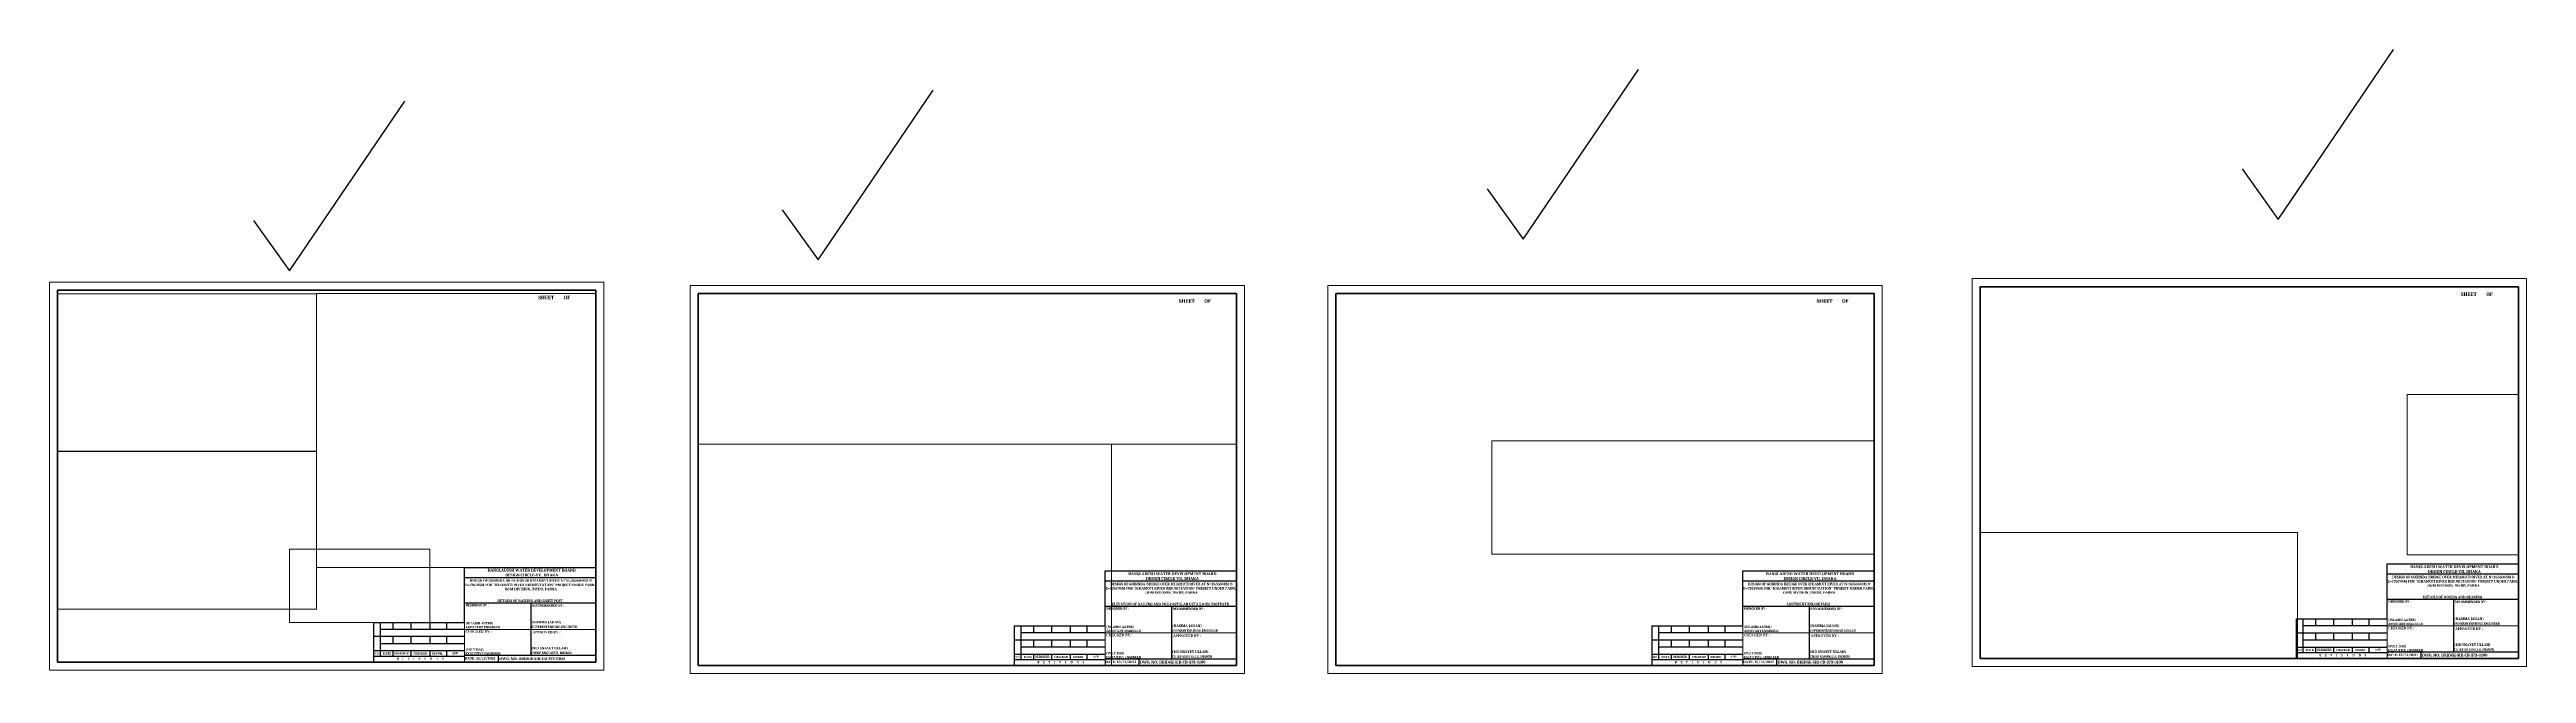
# Paper-space layout 'raining & bearing' of a CAD drawing. Header units: millimetres. Extents: x 520 to 2363, y -371 to 94.
import ezdxf

# ---------------------------------------------------------------- set-up
doc = ezdxf.new("R2010")
doc.units = ezdxf.units.MM
doc.header["$LTSCALE"] = 25
doc.header["$MEASUREMENT"] = 0
doc.layers.get('0').update_dxf_attribs({"lineweight": 13})
doc.layers.get('Defpoints').update_dxf_attribs({"color": 230, "lineweight": 9})
for name, color, linetype, lineweight in [('GR LEVEL', 10, 'Continuous', 20), ('line', 191, 'Continuous', 18), ('Outline', 191, 'Continuous', 40), ('SECTION', 7, 'Continuous', 30)]:
    doc.layers.add(name, color=color, linetype=linetype, lineweight=lineweight)
doc.styles.get("Standard").update_dxf_attribs({"font": 'swissl.ttf'})

# ---------------------------------------------------------------- blocks, each defined once
blk = doc.blocks.new('VF')
at = {"layer": 'GR LEVEL', "color": 7, "lineweight": 20}
blk.add_line((482.7, -2.6), (531.1, -2.6), dxfattribs=at)
at = {"layer": 'line', "linetype": 'Continuous'}
for p, q in [((433.4, 2.6), (433.4, -26.8)), ((433.4, -2.6), (482.7, -2.6))]:
    blk.add_line(p, q, dxfattribs=at)
at = {"layer": 'SECTION', "color": 18, "linetype": 'ByBlock', "true_color": 0x000000}
for p, q in [((433.4, 35.8), (433.4, 43.5)), ((433.4, 43.5), (531.1, 43.5)), ((531.1, 35.8), (433.4, 35.8)), ((433.4, 2.6), (433.4, 35.8)), ((365.8, 2.6), (365.8, -26.8)), ((365.8, 2.6), (433.4, 2.6)), ((370.6, 2.6), (370.6, -22.7)), ((380.1, 2.6), (380.1, -2.6)), ((393.5, 2.6), (393.5, -2.6)), ((407.5, 2.6), (407.5, -2.6)), ((419.9, 2.6), (419.9, -2.6)), ((531.1, 17), (433.4, 17)), ((482.7, 17), (482.7, -22.1)), ((433.4, -8), (365.8, -8)), ((433.4, -2.6), (370.6, -2.6)), ((433.4, -13.3), (370.6, -13.3)), ((380.1, -8), (380.1, -13.3)), ((393.5, -8), (393.5, -13.3)), ((407.5, -8), (407.5, -13.3)), ((419.9, -8), (419.9, -13.3)), ((433.4, -18.6), (365.8, -18.6)), ((433.4, -22.7), (365.8, -22.7)), ((380.1, -18.6), (380.1, -22.7)), ((393.5, -18.6), (393.5, -22.7)), ((407.5, -18.6), (407.5, -22.7)), ((419.9, -18.6), (419.9, -22.7)), ((531.1, -22.1), (433.4, -22.1)), ((458.8, -26.8), (458.8, -22.1))]:
    blk.add_line(p, q, dxfattribs=at)
for s, insert, char_height, width, attachment_point in [('{\\fCambria|b1|i0|c0|p18;BANGLADESH WATER DEVELOPMENT BOARD\\PDESIGN CIRCLE-VII, DHAKA}', (483.4, 42.5), 2.149, 104.754, 2), ('\\A1;\\pxqc;{\\fCambria|b1|i0|c0|p18;\\C256;DESIGN OF GOBINDA BRIDGE OVER ICHAMOTI RIVER AT \\A0;N=2656040M & E=726705M\\A1; FOR "ICHAMOTI RIVER RESUSCITATION" PROJECT UNDER PABNA O&M DIVISION, BWDB, PABNA}', (482.8, 34.7), 1.9, 98.189, 2), ('{\\fCambria|b1|i0|c0|p18;(\\C256;BILASHI AKTER\\C256;\\c0;)\\PASSISTANT ENGINEER   \\fTimes New Roman Baltic|b1|i0|c0|p18;                }', (434.2, 2.8), 1.755, 63.981, 1), ('{\\fCambria|b1|i0|c0|p18;DESIGNED BY :}', (434.3, 16.4), 1.755, 23.828, 1), ('{\\fCambria|b1|i0|c0|p18;               SUPERINTENDING ENGINEER}', (474.6, 0.1), 1.755, 62.735, 1), ('{\\fCambria|b1|i0|c0|p18;               \\H1.083x;(NASIMA JAHAN)}', (474.6, 3.7), 1.755, 48.305, 1), ('{\\fCambria|b1|i0|c0|p18; RECOMMENDED BY :}', (483, 16.1), 1.755, 42.866, 1), ('{\\fCambria|b1|i0|c0|p18;(POLY DAS)\\PEXECUTIVE ENGINEER}', (434.1, -16.8), 1.755, 41.104, 1), ('{\\fTimes New Roman Baltic|b1|i0|c0|p18;CHECKED BY :}', (434.1, -3.3), 1.755, 42.866, 1), ('{\\fCambria|b1|i0|c0|p18;               \\H1.083x;(MD ENAYET ULLAH)}', (474.5, -15.6), 1.755, 48.305, 1), ('{\\fTimes New Roman Baltic|b1|i0|c0|p18;               APPROVED BY :}', (474, -3.8), 1.755, 29.895, 1), ('{\\fCambria|b1|i0|c0|p18;NO}', (368.1, -19.7), 1.599, 1.011, 2), ('{\\fCambria|b1|i0|c0|p18;DATE}', (375.8, -19.7), 1.599, 8.407, 2), ('{\\fCambria|b1|i0|c0|p18;DESIGNED}', (386.6, -19.6), 1.599, 13.564, 2), ('{\\fCambria|b1|i0|c0|p18;R     E     V     I      S      I      O      N     S}', (400.4, -23.6), 1.599, 47.454, 2), ('{\\fCambria|b1|i0|c0|p18;CHECKED}', (400.6, -19.7), 1.599, 5.614, 2), ('{\\fCambria|b1|i0|c0|p18;RECOM.}', (413.4, -19.7), 1.599, 12.308, 2), ('{\\fCambria|b1|i0|c0|p18;APP.}', (426.7, -19.5), 1.599, 13.145, 2), ('{\\fCambria|b1|i0|c0|p18;DATE: 15/12/2021}', (433.5, -23.2), 1.931, 96.169, 1), ('{\\fCambria|b1|i0|c0|p18;DWG. NO: BRIDGE-SIR-CB-373-0100}', (459.4, -23.3), 2.106, 104.912, 1), ('{\\fCambria|b1|i0|c0|p18;               CHIEF ENGINEER, DESIGN}', (474.5, -19.2), 1.755, 47.468, 1)]:
    blk.add_mtext(s, dxfattribs=dict(at, insert=insert, char_height=char_height, width=width, attachment_point=attachment_point))

psp = doc.layouts.new('raining & bearing')

# ---------------------------------------------------------------- linework, layer by layer
at = {"color": 1}
for points in [[(1477.2, -87.9), (1877.7, -87.9), (1877.7, -294.1), (1779.9, -294.1), (1779.9, -335), (1712.3, -335), (1712.3, -364.5), (1477.2, -364.5), (1477.2, -87.9)], [(1956.6, -82.7), (2357.1, -82.7), (2357.1, -289), (2259.3, -289), (2259.3, -329.9), (2191.7, -329.9), (2191.7, -359.3), (1956.6, -359.3), (1956.6, -82.7)]]:
    psp.add_lwpolyline(points, close=True, dxfattribs=at)
at = {"layer": 'Defpoints', "color": 5, "lineweight": -2, "ltscale": 100}
for points in [[(2151.6, 4.9), (2178.4, -32.6), (2264.1, 93.8)], [(1589.8, -9.9), (1616.6, -47.3), (1702.3, 79)], [(671.9, -33.4), (698.7, -70.9), (784.4, 55.4)], [(1065.1, -25.4), (1091.9, -62.8), (1177.6, 63.5)]]:
    psp.add_lwpolyline(points, dxfattribs=at)
at = {"layer": 'Defpoints', "lineweight": 13}
for points in [[(932.5, -79.3), (520, -79.3), (520, -368), (932.5, -368)], [(1409.2, -81.9), (996.7, -81.9), (996.7, -370.5), (1409.2, -370.5)], [(1883.7, -81.9), (1471.2, -81.9), (1471.2, -370.5), (1883.7, -370.5)], [(2363.1, -76.7), (1950.6, -76.7), (1950.6, -365.3), (2363.1, -365.3)]]:
    psp.add_lwpolyline(points, close=True, dxfattribs=at)
at = {"layer": 'Outline'}
for points in [[(526, -362), (926.5, -362), (926.5, -85.3), (526, -85.3)], [(1002.7, -364.5), (1403.2, -364.5), (1403.2, -87.9), (1002.7, -87.9)], [(1477.2, -364.5), (1877.7, -364.5), (1877.7, -87.9), (1477.2, -87.9)], [(1956.6, -359.3), (2357.1, -359.3), (2357.1, -82.7), (1956.6, -82.7)]]:
    psp.add_lwpolyline(points, close=True, dxfattribs=at)

# ---------------------------------------------------------------- block references
at = {"color": 2, "lineweight": -2}
for p in [(395.4, -335.1), (872.1, -337.7), (1346.6, -337.7), (1826, -332.5)]:
    psp.add_blockref('VF', p, dxfattribs=at)

# ---------------------------------------------------------------- texts
at = {"color": 0, "width": 97.768, "attachment_point": 2}
for s, insert, char_height in [('\\A1;{\\fCambria|b1|i0|c0|p18;\\H1.08x;\\C256;SHEET        OF  \\L  \\H0.92593x;   }', (895.6, -89.5), 2.5), ('\\A1;{\\fCambria|b1|i0|c0|p18;\\H1.08x;\\C256;SHEET        OF  \\L  \\H0.92593x;   }', (1372.3, -92), 2.5), ('\\A1;{\\fCambria|b1|i0|c0|p18;\\H1.08x;\\C256;SHEET        OF  \\L  \\H0.92593x;   }', (1846.8, -92), 2.5), ('\\A1;{\\fCambria|b1|i0|c0|p18;\\H1.08x;\\C256;SHEET        OF  \\L  \\H0.92593x;   }', (2326.2, -86.9), 2.5), ('\\A1;{\\fCambria|b1|i0|c0|p18;\\C256;\\P\\PDETAILS OF NOSING AND BEARING}', (2308.1, -306.4), 1.9), ('\\A1;{\\fCambria|b1|i0|c0|p18;\\C256;\\P\\PDETAILS OF RAILING AND LIGHT POST}', (877.6, -309.1), 1.9), ('\\A1;{\\fCambria|b1|i0|c0|p18;\\C256;\\P\\PELEVATION OF RAILING AND PRE-CAST SLAB DETAILS ON FOOTPATH}', (1354.2, -311.6), 1.9), ('\\A1;{\\fCambria|b1|i0|c0|p18;\\C256;\\P\\PABUTMENT END DETAILS}', (1828.7, -311.6), 1.9)]:
    psp.add_mtext(s, dxfattribs=dict(at, insert=insert, char_height=char_height))

# ---------------------------------------------------------------- viewports
at = {"layer": '0', "color": 1, "view_target_point": (387.9, -4169.3)}
vp = psp.add_viewport(center=(1677.4, -226.2), size=(400.5, 276.637), view_center_point=(3871854.9, -2812713.4), view_height=5676.762, status=7, dxfattribs=at)
vp.dxf.flags = 0x10000  # cut along an outline
vp.dxf.clipping_boundary_handle = psp.add_lwpolyline([(1477.2, -87.9), (1877.7, -87.9), (1877.7, -294.1), (1779.9, -294.1), (1779.9, -335), (1712.3, -335), (1712.3, -364.5), (1477.2, -364.5), (1477.2, -87.9)], format="xyb", close=True, dxfattribs={"invisible": 1}).dxf.handle
vp = psp.add_viewport(center=(2156.8, -221), size=(400.5, 276.637), view_center_point=(3851456.7, -2815319.3), view_height=11492.111, dxfattribs=at)
vp.dxf.flags = 0x10000  # cut along an outline
vp.dxf.clipping_boundary_handle = psp.add_lwpolyline([(1956.6, -82.7), (2357.1, -82.7), (2357.1, -289), (2259.3, -289), (2259.3, -329.9), (2191.7, -329.9), (2191.7, -359.3), (1956.6, -359.3), (1956.6, -82.7)], format="xyb", close=True, dxfattribs={"invisible": 1}).dxf.handle
at = {"layer": 'Defpoints', "lineweight": -2, "ltscale": 100}
for center, size, view_center_point, view_height, status in [((622.4, -146.6), (192.6, 117.373), (3854868.7, -2779127.3), 2611.023, 3), ((822.6, -189.7), (207.9, 203.745), (3848720, -2773243.8), 7962.051, 4), ((1203, -143.8), (400.5, 111.963), (3848746.7, -2785443.2), 2512.531, 6), ((2315.7, -222.6), (82.7, 119.3), (3875741.1, -2822663.4), 168.01, 10), ((1156.5, -282.2), (307.6, 164.674), (3847905.2, -2781928), 3265.977, 5), ((1735.4, -239.6), (284.5, 84.3), (3871711.5, -2820975.4), 1927.773, 8), ((622.4, -263.9), (192.6, 117.373), (3856324.7, -2784743.7), 2589.044, 11), ((2074.6, -312.5), (236.1, 93.695), (3869286.4, -2822683.8), 743.089, 9), ((750.8, -305.2), (104.2, 54.576), (3859390.1, -2779269), 858.696, 12)]:
    psp.add_viewport(center=center, size=size, view_center_point=view_center_point, view_height=view_height, status=status, dxfattribs=at)

doc.saveas('drawing.dxf')
